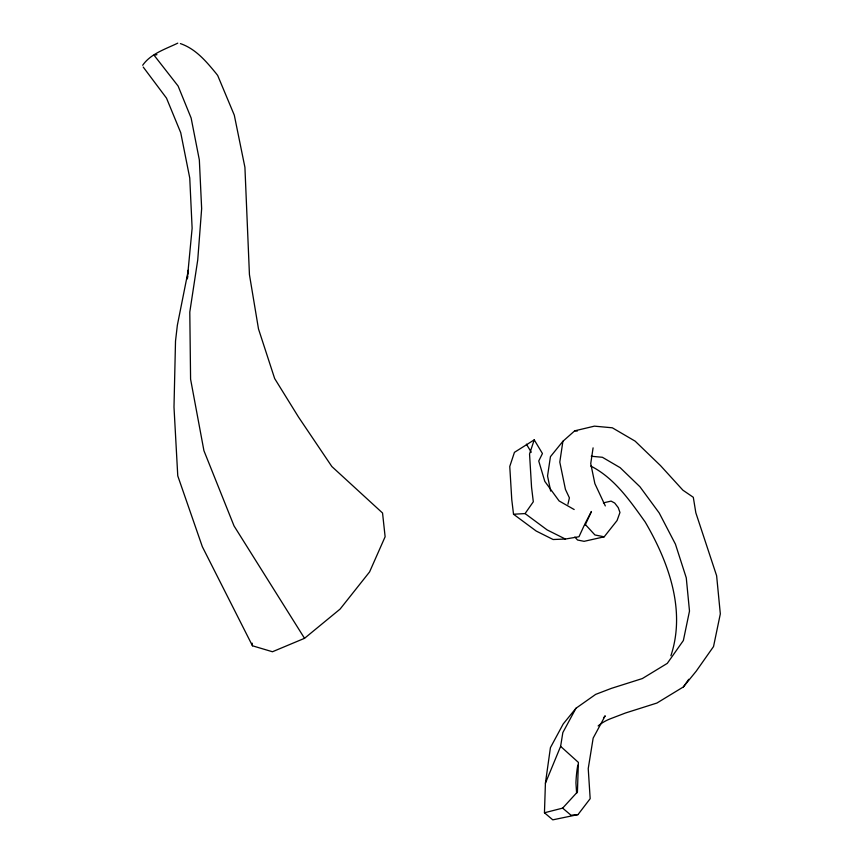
<?xml version="1.0" encoding="UTF-8"?>
<svg xmlns="http://www.w3.org/2000/svg" width="863" height="863" viewBox="0 0 863 863"><rect width="100%" height="100%" fill="white"/><g stroke="black" fill="none" stroke-linecap="round" stroke-linejoin="round"><path stroke-width="1.29" d="M603.496 717.897L605.2 715.805L593.161 738.102L588.232 768.588L590.173 798.674L577.983 814.607L552.784 819.85L544.456 812.773L545.416 783.205L550.421 747.66L563.215 723.949L575.955 708.275L595.664 694.381L611.436 688.35L642.331 678.566L667.293 663.367L683.367 640.519L689.494 611.069L686.268 577.843L675.438 544.165L659.213 512.978L639.947 486.764L620.152 467.67L602.396 457.282L591.263 456.257M187.336 278.544L192.125 228.253L189.752 178.026L180.734 132.708L166.505 98.134L143.226 67.055M187.379 278.792L187.649 276.3M187.929 273.819L188.35 270.097L177.347 325.265L175.513 341.112L173.992 407.109L177.767 475.858L202.341 546.711L252.46 645.794L272.46 651.748L304.531 638.318L340.076 609.105L369.58 571.921L385.125 536.754L382.546 513.01L331.867 466.549L298.501 417.045L274.661 378.544L258.49 328.922L249.439 274.65L244.919 167.314L234.294 115.146L217.681 75.459L215.998 73.29C206.074 61.262 195.664 48.813 180.41 43.603M598.145 725.912A240.443 103.042 57.8 0 1 610.551 718.717L625.546 712.978L656.916 703.043L683.388 686.926L696.214 671.177L713.528 646.57L720.325 613.884L716.624 575.75L695.837 512.795L693.302 497.293L682.924 490.206L660.551 465.653L635.146 441.155L612.331 427.8L594.402 426.149L574.715 430.831L562.903 441.284L559.796 462.093L565.427 489.375L569.407 497.865L567.93 504.262M593.086 447.865L590.734 463.604L594.877 483.636L605.308 505.923M545.416 783.205L560.616 746.355L562.838 732.579L575.955 708.275M670.896 655.751C686.128 610.001 668.394 561.684 645.157 521.953C630.055 500.896 614.521 478.08 590.777 466.052M534.229 439.86L529.548 453.992L531.554 487.228L533.312 501.759L525.071 513.571L513.528 514.24L511.77 499.709L509.763 466.473L514.445 452.341L534.229 439.86L542.449 453.528L538.739 461.015L544.812 481.392L559.095 500.939L574.175 509.526M584.337 525.146L578.987 536.732L565.373 539.041L553.14 539.515L536.193 531.036L513.528 514.24M585.222 524.963L591.435 511.489L584.866 523.992L594.909 534.952L604.186 536.818L617.067 520.529L619.958 512.482L618.242 507.627L614.704 503.053L611.101 501.112L603.388 502.859M142.675 65.275C150.626 53.722 165.567 49.072 177.756 43.15M683.388 686.926L688.76 679.289M562.903 441.284L550.443 456.678L547.552 475.998L550.67 491.079M544.456 812.773L562.644 808.124L577.433 791.975L578.383 762.396L560.616 746.355M604.186 536.818L584.1 541.328L577.552 540.011L574.855 537.066M156.937 54.693L153.992 55.135L178.102 86.03L191.133 118.037L199.342 159.935L201.651 208.663L197.735 259.946L189.795 312.039L190.583 379.17L203.927 450.691L234.046 525.945L304.531 638.318M577.983 814.607L570.993 815.211L562.644 808.124M574.715 430.831L577.282 431.069M565.373 539.041L547.12 529.904L525.071 513.571M526.408 444.165L531.274 452.244M252.169 643.162L252.46 645.794M576.624 793.442L575.945 782.86A240.443 103.042 57.8 0 1 577.789 765.179"/></g></svg>
